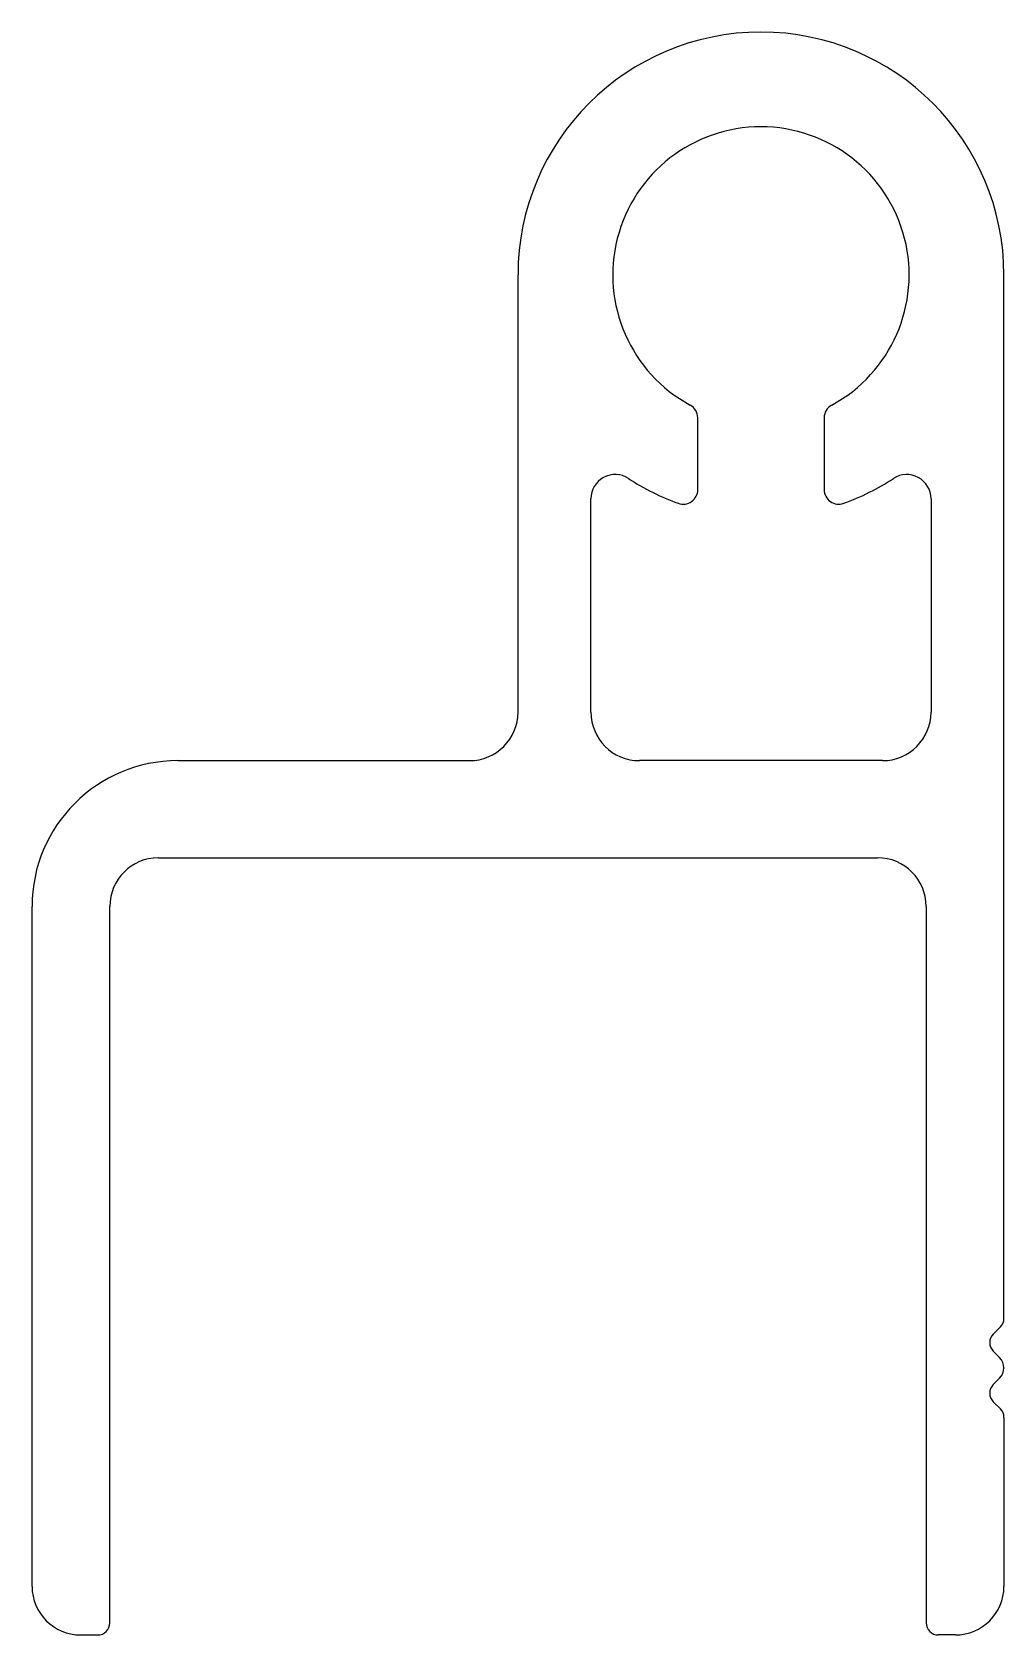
# Model space of a CAD drawing. Extents: x 2983.9 to 3003.9, y 1327.6 to 1360.6.
import ezdxf

# ---------------------------------------------------------------- set-up
doc = ezdxf.new("R2010")
doc.units = 0
doc.layers.get('0').update_dxf_attribs({"linetype": 'CONTINUOUS'})

msp = doc.modelspace()

# ---------------------------------------------------------------- linework, layer by layer
for p, q in [((2993.861, 1346.555), (2993.861, 1355.555)), ((3003.861, 1334.074), (3003.861, 1355.555)), ((2997.561, 1351.136), (2997.561, 1352.612)), ((3000.161, 1352.612), (3000.161, 1351.136)), ((2995.361, 1346.555), (2995.361, 1350.946)), ((3002.361, 1350.946), (3002.361, 1346.555)), ((2986.861, 1345.555), (2992.861, 1345.555)), ((3001.361, 1345.555), (2996.361, 1345.555)), ((2986.461, 1343.555), (3001.261, 1343.555)), ((2983.861, 1328.555), (2983.861, 1342.555)), ((2985.461, 1327.805), (2985.461, 1342.555)), ((3002.261, 1342.555), (3002.261, 1327.805)), ((3003.788, 1333.897), (3003.642, 1333.751)), ((3003.642, 1333.398), (3003.773, 1333.266)), ((3003.861, 1333.058), (3003.861, 1333.051)), ((3003.773, 1332.842), (3003.642, 1332.711)), ((3003.642, 1332.358), (3003.788, 1332.212)), ((3003.861, 1332.035), (3003.861, 1328.555)), ((2984.861, 1327.555), (2985.211, 1327.555)), ((3002.861, 1327.555), (3002.511, 1327.555))]:
    msp.add_line(p, q)
for centre, radius, start, end in [((2998.861, 1355.555), 5, 0, 180), ((2998.861, 1355.555), 3.05, 298.5295, 241.4705), ((2997.261, 1352.612), 0.3, 0, 61.4705), ((3000.461, 1352.612), 0.3, 118.5295, 180), ((2995.861, 1350.946), 0.5, 56.9443, 180), ((2998.861, 1355.555), 5, 236.9443, 250.0972), ((2998.861, 1355.555), 5, 289.9028, 303.0557), ((3001.861, 1350.946), 0.5, 0, 123.0557), ((2997.261, 1351.136), 0.3, 250.0972, 0), ((3000.461, 1351.136), 0.3, 180, 289.9028), ((2992.861, 1346.555), 1, 270, 360), ((2996.361, 1346.555), 1, 180, 270), ((3001.361, 1346.555), 1, 270, 0), ((2986.861, 1342.555), 3, 90, 180), ((2986.461, 1342.555), 1, 90, 180), ((3001.261, 1342.555), 1, 0, 90), ((3003.611, 1334.074), 0.25, 315, 360), ((3003.819, 1333.574), 0.25, 135, 225), ((3003.561, 1333.054), 0.3, 315, 45), ((3003.819, 1332.534), 0.25, 135, 225), ((3003.611, 1332.035), 0.25, 0, 45), ((2984.861, 1328.555), 1, 180, 270), ((3002.861, 1328.555), 1, 270, 0), ((2985.211, 1327.805), 0.25, 270, 360), ((3002.511, 1327.805), 0.25, 180, 270)]:
    msp.add_arc(centre, radius, start, end)

doc.saveas('drawing.dxf')
